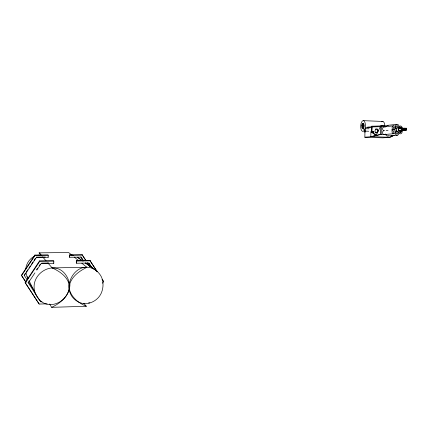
<?xml version="1.0" encoding="UTF-8"?>
<svg xmlns="http://www.w3.org/2000/svg" width="428" height="428" viewBox="0 0 428 428"><rect width="100%" height="100%" fill="white"/><g stroke="black" fill="none" stroke-linecap="round" stroke-linejoin="round"><path stroke-width="0.64" d="M86.049 260.599L82.123 254.778L69.352 254.954L69.331 256.993L69.662 257.276L81.149 257.11L83.674 261.043M69.662 257.276L69.684 255.227L69.352 254.954M97.161 271.464L89.923 260.513L76.312 260.727L76.286 262.91L76.666 263.231L88.917 263.027L92.068 267.944M76.666 263.231L76.692 261.043L76.312 260.727M45.347 257.014L36.225 257.116L36.455 257.399L48.214 257.271L48.246 255.206L47.979 254.928L34.898 255.061L21.4 275.241L25.894 282.18M36.781 270.105L41.222 263.439L53.784 263.274L53.816 261.064L53.516 260.748L39.542 260.92L25.124 282.544L39.162 304.057L47.166 303.832M394.306 135.157L390.24 137.308L382.744 137.837L364.843 137.228L364.966 130.936M393.113 135.403L389.55 137.292L370.814 136.644L370.91 131.845L371.493 131.872L376.726 135.387L376.094 135.371L370.91 131.845M371.493 131.872L371.616 126.239L380.968 125.934M364.843 137.228L371.397 136.671L381.188 134.387L381.348 126.635L380.754 126.602L380.594 134.36L370.814 136.644M400.849 130.519A0.562 0.503 87.5 0 0 401.341 131.102A0.562 0.503 87.5 0 0 401.855 130.556L398.752 130.561L398.794 128.373L404.021 128.245M398.752 130.561L401.138 130.337L401.186 128.138M406.156 130.144L401.903 130.032L401.929 128.651L404.187 128.432L404.15 130.069L404.594 130.026L402.609 129.973M404.192 129.914L403.272 129.914L405.07 129.984L402.502 129.984L405.316 129.962L403.508 129.968L403.529 128.496L406.188 128.507M403.968 128.17L403.925 130.064L406.563 130.139L406.6 128.245L403.968 128.17L404.187 130.053M403.026 129.818L404.604 129.668L404.626 128.598L406.172 128.657L406.151 129.727L405.097 129.828M405.525 128.571L405.498 129.957L403.497 129.882M406.391 129.609L406.6 128.245M371.595 126.956L380.947 126.661L380.979 125.693L385.885 125.88L385.853 126.849L380.353 126.629L376.137 135.36M371.456 127.646L371.895 127.137L372.055 127.651L371.456 127.646L371.873 127.828M371.381 131.289L371.825 130.781L371.98 131.294L371.381 131.289L371.798 131.471M371.402 130.39L371.841 129.882L371.996 130.396L371.402 130.39L371.814 130.572M371.418 129.497L371.857 128.989L372.018 129.502L371.418 129.497L371.836 129.679M371.44 128.603L371.879 128.09L372.034 128.603L371.44 128.603L371.852 128.78M371.665 129.507L371.857 128.989M371.681 128.614L371.879 128.09M371.702 127.656L371.895 127.137M371.627 131.3L371.825 130.781M371.643 130.406L371.841 129.882M371.627 127.812L371.654 127.121M371.552 131.455L371.579 130.765M371.574 130.561L371.595 129.871M371.59 129.668L371.616 128.978M371.606 128.769L371.632 128.079M372.884 131.663L373.296 131.845L372.103 131.861L372.542 131.353L372.686 132.182L373.104 132.364L373.799 131.631L373.96 132.145L373.36 132.14L373.778 132.322M372.52 132.043L372.542 131.353M372.274 132.027L372.301 131.337M373.104 132.364L373.13 131.674M372.858 132.354L373.055 131.829M373.607 132.15L373.799 131.631M373.532 132.311L373.558 131.615M25.739 269.046C26.247 263.862 29.275 259.068 33.865 256.565M385.853 126.849L385.928 126.538A1.937 1.739 87 0 1 388.207 125.527M375.57 132.798L377.432 132.744L378.111 130.85L377.507 129.037L375.645 129.096L374.976 130.984L375.57 132.798L376.159 132.824M376.918 129.01L377.517 130.824L376.843 132.717L377.432 132.744M102.527 283.224L103.613 281.538L102.18 279.302M36.535 269.752L37.643 268.094M39.119 265.879L40.227 264.22M34.93 272.882L28.269 282.881L28.055 282.485L40.649 301.799L41.971 301.767M21.577 275.589L35.117 255.345L48.246 255.206M24.508 274.648L25.241 273.551M26.343 271.908L27.804 269.715M28.906 268.072L30.367 265.879M31.469 264.236L32.929 262.048M34.031 260.401L35.492 258.212M36.455 257.399L24.332 275.541L24.145 275.193L27.226 279.971M25.327 282.94L39.799 261.24L53.816 261.064M49.595 303.987L51.638 307.331C61.108 303.003 70.326 294.881 69.919 283.545C72.546 275.734 79.822 270.817 86.879 267.318L81.812 263.209M369.016 128.796L365.02 128.673L364.544 129.796L364.902 131.112L368.77 131.252M364.902 131.112L365.512 129.962L365.148 128.651M365.689 127.721L371.595 127.073M387.313 125.377L396.916 124.329M383.98 126.875L393.514 125.859M394.996 128.753L396.959 128.561L396.735 128.951L396.585 128.577L396.949 128.502M400.892 128.33L398.794 128.373M402.186 128.502L403.989 128.325M386.131 130.487L388.041 130.299M391.219 129.989L392.492 129.866M404.594 128.807L406.172 128.657M401.903 130.032L404.155 129.818M402.138 130.684L404.546 130.46L401.138 130.337M384.232 134.547L393.771 133.713M387.805 135.997L397.414 135.195M402.62 128.614L404.241 128.582L403.272 128.528M403.813 128.523L404.225 128.534L403.492 128.512M403.283 129.93L403.952 129.941L403.395 129.903M404.08 130L403.641 130.032L404.567 130.021L403.192 129.925M37.397 255.286L41.088 255.008M380.353 126.629L380.754 126.602M380.947 126.661L381.348 126.635M403.058 128.566C403.711 128.668 401.876 128.528 404.257 128.561L402.652 128.593L403.181 128.544M405.102 128.603C405.455 128.502 404.61 128.657 404.931 128.577M404.075 129.919L405.225 129.973L402.695 129.968L403.861 129.93M402.609 129.973L403.342 129.994M403.342 129.909L404.797 129.984M402.882 128.566L403.294 128.577M403.454 128.555L404.235 128.587M88.553 302.912L89.853 302.869M51.638 307.331L86.344 306.266L83.749 303.297M404.016 128.534L403.663 128.55L404.166 128.609M41.709 301.301L40.393 301.339L40.649 301.799M403.042 129.973L404.53 129.93M404.722 128.582L404.995 128.609M404.465 130.042L405.011 129.989L403.989 129.925L404.711 130.016M47.808 262.883L52.152 267.896L86.879 267.318M76.692 261.043L90.345 260.823M367.695 127.052L371.675 126.998M367.684 127.758L369.674 127.731M69.684 255.227L82.492 255.051M41.623 263.102L48.867 263.006M41.291 255.361L39.119 252.852L68.635 252.52L72.182 255.398M404.182 130.016L403.064 129.968M405.102 128.566L404.893 128.603M402.898 129.946L404.358 129.919M404.016 130.016L404.406 130.032M391.229 135.901L392.824 135.938M380.786 134.408L386.11 134.595M364.084 131.91L365.405 131.952M371.616 126.239L377.475 126.463M403.962 128.421L406.413 128.518M404.604 129.668L406.151 129.727M403.267 129.786L406.161 129.893M363.586 120.669L382.953 121.456M380.198 134.381L381.188 134.387M372.456 131.856L372.943 131.851M375.645 129.096L376.233 129.122M377.517 130.824L378.111 130.85M70.54 254.772L73.477 255.259M380.979 125.693L384.226 126.035M97.509 271.545C77.302 254.906 56.523 290.393 78.468 302.05C86.97 306.266 97.579 301.478 101.302 293.057C103.18 288.686 103.56 283.812 102.287 279.222C100.002 271.186 91.699 267.869 85.696 263.102M86.344 306.266C76.976 302.553 68.089 294.528 68.903 283.566C66.479 275.825 59.144 271.122 52.152 267.896M39.119 252.852L40.2 253.408M77.73 257.426L82.476 260.802M77.345 257.185L82.674 260.994M85.333 262.899L93.86 268.998M74.21 257.046L78.773 260.743M103.613 281.538L102.073 279.484M47.952 256.987L48.214 257.271M53.479 262.947L53.784 263.274M42.591 256.864L46.069 260.877M34.898 255.061L35.117 255.345M39.542 260.92L39.799 261.24M28.318 281.635L34.112 290.489M21.4 275.241L26.06 282.357M25.124 282.544L39.162 304.057M88.853 263.268L91.373 267.195M87.478 262.819L89.966 266.703M82.123 254.778L86.023 260.861M87.44 263.076L89.217 265.836M80.78 256.832L83.299 260.748M89.923 260.513L96.712 271.111M25.915 272.936L27.055 276.606L28.061 278.211M35.931 294.758C46.732 316.517 77.003 298.295 67.549 277.89C56.812 255.949 26.306 274.268 35.931 294.758L29.061 280.704M362.457 126.656L364.677 130.904M27.055 276.606L27.911 278.366M396.906 128.261A1.985 1.771 87.1 0 1 395.451 125.677A1.985 1.771 87.1 0 1 397.965 124.553A1.985 1.771 87.1 0 1 398.543 127.528M397.435 126.902A0.679 0.61 87.1 0 1 396.547 126.453A0.679 0.61 87.1 0 1 397.157 125.618A0.679 0.61 87.1 0 1 397.724 126.501M399.147 132.129A2.488 2.22 87.4 0 1 396.398 129.625A2.488 2.22 87.4 0 1 399.249 127.33M402.609 130.256A2.498 2.231 87.4 0 1 399.308 131.647A2.498 2.231 87.4 0 1 398.928 127.704A2.498 2.231 87.4 0 1 402.427 128.357M400.929 130.786A0.562 0.503 87.5 0 1 400.303 131.161A0.562 0.503 87.5 0 1 399.966 130.46M400.003 128.566A0.562 0.503 87.3 0 1 400.929 128.175A0.562 0.503 87.3 0 1 401.887 128.223M364.287 130.321A5.393 2.343 -87.1 0 1 360.745 127.581A5.393 2.343 -87.1 0 1 363.404 120.632A5.393 2.343 -87.1 0 1 365.127 128.116M381.68 121.814A5.35 2.44 -86.9 0 1 384.858 126.089M362.789 126.843A1.054 0.46 -87 0 1 362.297 125.875A1.054 0.46 -87 0 1 362.81 124.746A1.054 0.46 -87 0 1 363.212 125.912M363.27 127.972A2.408 1.043 -87 0 1 361.799 126.26A2.408 1.043 -87 0 1 363.142 123.51A2.408 1.043 -87 0 1 363.693 127.105M361.96 125.853A2.408 1.043 -87 0 1 363.388 123.564A2.408 1.043 -87 0 1 363.854 127.111M363.431 127.977A2.408 1.043 -87 0 1 362.045 127.052M395.483 131.23A1.985 1.776 87.5 0 1 393.46 133.675A1.985 1.776 87.5 0 1 392.31 130.577A1.985 1.776 87.5 0 1 395.306 130.749M384.681 134.488A1.942 1.744 87.4 0 1 382.498 132.851A1.942 1.744 87.4 0 1 384.226 130.674M394.327 132.006A0.679 0.61 87.5 0 1 393.476 132.322A0.679 0.61 87.5 0 1 393.257 131.343A0.679 0.61 87.5 0 1 394.151 131.198M401.908 130.984A1.98 1.766 87.6 0 1 400.924 133.734A1.98 1.766 87.6 0 1 398.602 132.257M400.908 131.653A0.679 0.61 87.6 0 1 400.522 132.509A0.679 0.61 87.6 0 1 399.757 132.07M398.655 127.496A1.98 1.766 87.3 0 1 400.763 126.014A1.98 1.766 87.3 0 1 402.111 128.389M392.417 129.347A1.937 1.733 87.2 0 1 392.262 129.818M400.137 127.319A0.679 0.61 87.3 0 1 400.603 127.309M398.372 131.942A1.98 1.771 87.7 0 1 397.708 135.098A1.98 1.771 87.7 0 1 395.279 133.295A1.98 1.771 87.7 0 1 397.607 131.375M388.233 135.837A1.937 1.739 87.6 0 1 385.714 133.975M397.564 132.883A0.679 0.61 87.7 0 1 397.291 133.878A0.679 0.61 87.7 0 1 396.456 133.397A0.679 0.61 87.7 0 1 397.018 132.568M384.184 130.717A1.942 1.744 87 0 1 382.568 128.625A1.942 1.744 87 0 1 384.435 126.849M395.531 128.48A1.985 1.776 87.1 0 1 392.615 129.219A1.985 1.776 87.1 0 1 393.214 125.95A1.985 1.776 87.1 0 1 395.622 127.972M394.391 128.133A0.685 0.61 87.1 0 1 393.402 128.266A0.685 0.61 87.1 0 1 393.621 127.175A0.685 0.61 87.1 0 1 394.461 127.79M396.472 130.481L396.842 130.861L396.472 130.481"/></g></svg>
